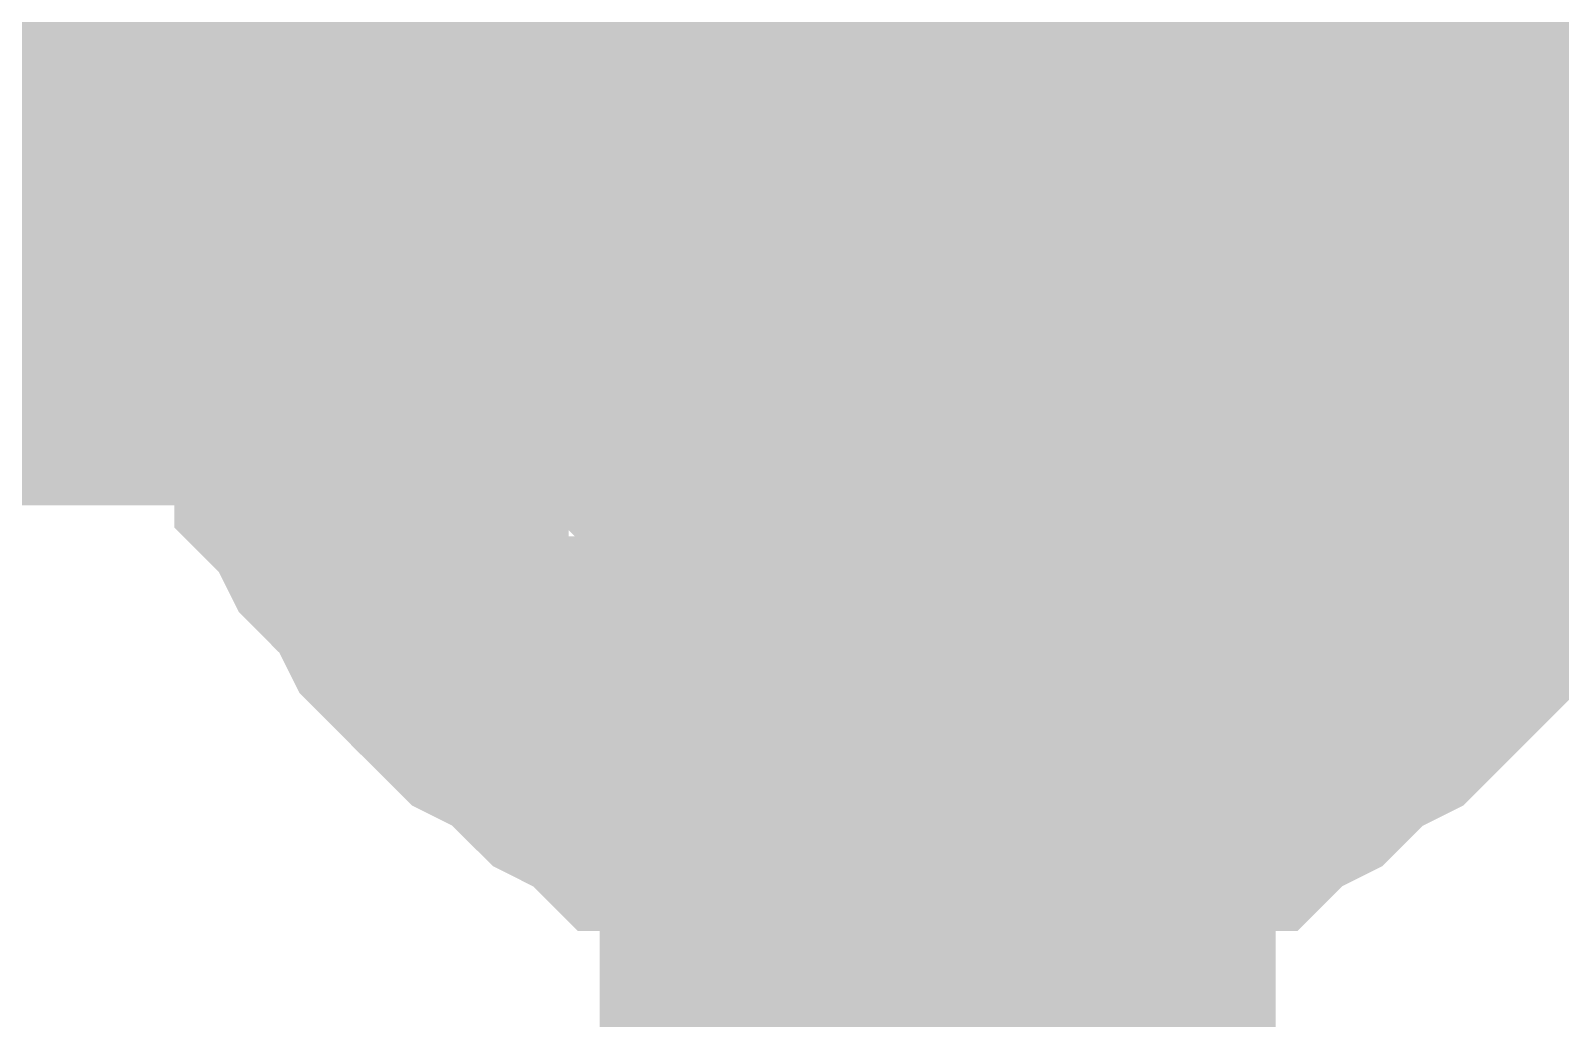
# Model space of a CAD drawing. Header units: inches. Extents: x 0 to 841, y 0 to 594.
# Drawn here: x 576.497 to 578.193, y 496.55 to 497.644 of the extents above; entities that cross this region are included whole.
import ezdxf

# ---------------------------------------------------------------- set-up
doc = ezdxf.new("R2010")
doc.units = ezdxf.units.IN
doc.layers.add('Sheet', color=255, linetype='Continuous')

msp = doc.modelspace()

# ---------------------------------------------------------------- linework, layer by layer
at = {"layer": 'Sheet'}
msp.add_lwpolyline([(577.2459, 497.4996, 0.508, 0.508, 1), (577.7539, 497.4996, 0.508, 0.508, 1)], format="xyseb", close=True, dxfattribs=at)
for points in [[(576.739, 497.493, 0.2997, 0.2997, 0), (576.739, 497.5379, 0.2997, 0.2997, 0), (576.739, 497.5828, 0.2997, 0.2997, 0), (576.739, 497.6053, 0.2997, 0.2997, 0), (576.7614, 497.6502, 0.2997, 0.2997, 0), (576.7614, 497.6951, 0.2997, 0.2997, 0), (576.7839, 497.7176, 0.2997, 0.2997, 0), (576.7839, 497.7625, 0.2997, 0.2997, 0), (576.8063, 497.7849, 0.2997, 0.2997, 0), (576.8063, 497.8299, 0.2997, 0.2997, 0)], [(576.739, 497.493, 0.2997, 0.2997, 0), (576.739, 497.5379, 0.2997, 0.2997, 0), (576.739, 497.5828, 0.2997, 0.2997, 0), (576.739, 497.6053, 0.2997, 0.2997, 0), (576.7614, 497.6502, 0.2997, 0.2997, 0), (576.7614, 497.6951, 0.2997, 0.2997, 0), (576.7839, 497.7176, 0.2997, 0.2997, 0), (576.7839, 497.7625, 0.2997, 0.2997, 0), (576.8063, 497.7849, 0.2997, 0.2997, 0), (576.8063, 497.8299, 0.2997, 0.2997, 0)], [(576.739, 497.493, 0.2997, 0.2997, 0), (576.739, 497.5379, 0.2997, 0.2997, 0), (576.739, 497.5828, 0.2997, 0.2997, 0), (576.739, 497.6053, 0.2997, 0.2997, 0), (576.7614, 497.6502, 0.2997, 0.2997, 0), (576.7614, 497.6951, 0.2997, 0.2997, 0), (576.7839, 497.7176, 0.2997, 0.2997, 0), (576.7839, 497.7625, 0.2997, 0.2997, 0), (576.8063, 497.7849, 0.2997, 0.2997, 0), (576.8063, 497.8299, 0.2997, 0.2997, 0)], [(578.1987, 497.8299, 0.2997, 0.2997, 0), (578.1987, 497.7849, 0.2997, 0.2997, 0), (578.2212, 497.7625, 0.2997, 0.2997, 0), (578.2212, 497.7176, 0.2997, 0.2997, 0), (578.2436, 497.6951, 0.2997, 0.2997, 0), (578.2436, 497.6502, 0.2997, 0.2997, 0), (578.2661, 497.6053, 0.2997, 0.2997, 0), (578.2661, 497.5828, 0.2997, 0.2997, 0), (578.2661, 497.5379, 0.2997, 0.2997, 0), (578.2661, 497.493, 0.2997, 0.2997, 0)], [(578.1987, 497.8299, 0.2997, 0.2997, 0), (578.1987, 497.7849, 0.2997, 0.2997, 0), (578.2212, 497.7625, 0.2997, 0.2997, 0), (578.2212, 497.7176, 0.2997, 0.2997, 0), (578.2436, 497.6951, 0.2997, 0.2997, 0), (578.2436, 497.6502, 0.2997, 0.2997, 0), (578.2661, 497.6053, 0.2997, 0.2997, 0), (578.2661, 497.5828, 0.2997, 0.2997, 0), (578.2661, 497.5379, 0.2997, 0.2997, 0), (578.2661, 497.493, 0.2997, 0.2997, 0)], [(578.1987, 497.8299, 0.2997, 0.2997, 0), (578.1987, 497.7849, 0.2997, 0.2997, 0), (578.2212, 497.7625, 0.2997, 0.2997, 0), (578.2212, 497.7176, 0.2997, 0.2997, 0), (578.2436, 497.6951, 0.2997, 0.2997, 0), (578.2436, 497.6502, 0.2997, 0.2997, 0), (578.2661, 497.6053, 0.2997, 0.2997, 0), (578.2661, 497.5828, 0.2997, 0.2997, 0), (578.2661, 497.5379, 0.2997, 0.2997, 0), (578.2661, 497.493, 0.2997, 0.2997, 0)], [(576.986, 497.493, 0.2997, 0.2997, 0), (576.986, 497.5154, 0.2997, 0.2997, 0), (576.986, 497.5379, 0.2997, 0.2997, 0), (576.986, 497.5603, 0.2997, 0.2997, 0), (576.986, 497.5828, 0.2997, 0.2997, 0), (577.0085, 497.6053, 0.2997, 0.2997, 0), (577.0085, 497.6277, 0.2997, 0.2997, 0), (577.0085, 497.6726, 0.2997, 0.2997, 0), (577.0309, 497.6951, 0.2997, 0.2997, 0), (577.0309, 497.6951, 0.2997, 0.2997, 0), (577.0534, 497.7176, 0.2997, 0.2997, 0), (577.0534, 497.74, 0.2997, 0.2997, 0), (577.0758, 497.7625, 0.2997, 0.2997, 0), (577.0758, 497.7849, 0.2997, 0.2997, 0), (577.0983, 497.8074, 0.2997, 0.2997, 0)], [(576.986, 497.493, 0.2997, 0.2997, 0), (576.986, 497.5154, 0.2997, 0.2997, 0), (576.986, 497.5379, 0.2997, 0.2997, 0), (576.986, 497.5603, 0.2997, 0.2997, 0), (576.986, 497.5828, 0.2997, 0.2997, 0), (577.0085, 497.6053, 0.2997, 0.2997, 0), (577.0085, 497.6277, 0.2997, 0.2997, 0), (577.0085, 497.6726, 0.2997, 0.2997, 0), (577.0309, 497.6951, 0.2997, 0.2997, 0), (577.0309, 497.6951, 0.2997, 0.2997, 0), (577.0534, 497.7176, 0.2997, 0.2997, 0), (577.0534, 497.74, 0.2997, 0.2997, 0), (577.0758, 497.7625, 0.2997, 0.2997, 0), (577.0758, 497.7849, 0.2997, 0.2997, 0), (577.0983, 497.8074, 0.2997, 0.2997, 0)], [(577.9068, 497.8074, 0.2997, 0.2997, 0), (577.9068, 497.7849, 0.2997, 0.2997, 0), (577.9292, 497.7625, 0.2997, 0.2997, 0), (577.9517, 497.74, 0.2997, 0.2997, 0), (577.9517, 497.7176, 0.2997, 0.2997, 0), (577.9742, 497.6951, 0.2997, 0.2997, 0), (577.9742, 497.6951, 0.2997, 0.2997, 0), (577.9966, 497.6726, 0.2997, 0.2997, 0), (577.9966, 497.6277, 0.2997, 0.2997, 0), (577.9966, 497.6053, 0.2997, 0.2997, 0), (578.0191, 497.5828, 0.2997, 0.2997, 0), (578.0191, 497.5603, 0.2997, 0.2997, 0), (578.0191, 497.5379, 0.2997, 0.2997, 0), (578.0191, 497.5154, 0.2997, 0.2997, 0), (578.0191, 497.493, 0.2997, 0.2997, 0)], [(577.9068, 497.8074, 0.2997, 0.2997, 0), (577.9068, 497.7849, 0.2997, 0.2997, 0), (577.9292, 497.7625, 0.2997, 0.2997, 0), (577.9517, 497.74, 0.2997, 0.2997, 0), (577.9517, 497.7176, 0.2997, 0.2997, 0), (577.9742, 497.6951, 0.2997, 0.2997, 0), (577.9742, 497.6951, 0.2997, 0.2997, 0), (577.9966, 497.6726, 0.2997, 0.2997, 0), (577.9966, 497.6277, 0.2997, 0.2997, 0), (577.9966, 497.6053, 0.2997, 0.2997, 0), (578.0191, 497.5828, 0.2997, 0.2997, 0), (578.0191, 497.5603, 0.2997, 0.2997, 0), (578.0191, 497.5379, 0.2997, 0.2997, 0), (578.0191, 497.5154, 0.2997, 0.2997, 0), (578.0191, 497.493, 0.2997, 0.2997, 0)], [(570.0016, 497.493, 0.7493, 0.7493, 0), (577.5025, 497.493, 0.7493, 0.7493, 0), (592.5044, 497.493, 0.7493, 0.7493, 0)], [(577.5025, 497.493, 0.7493, 0.7493, 0), (577.5025, 491.9905, 0.7493, 0.7493, 0)], [(576.739, 497.493, 0.0991, 0.0991, 0), (576.739, 497.5379, 0.0991, 0.0991, 0), (576.739, 497.5828, 0.0991, 0.0991, 0), (576.739, 497.6053, 0.0991, 0.0991, 0), (576.7614, 497.6502, 0.0991, 0.0991, 0), (576.7614, 497.6951, 0.0991, 0.0991, 0)], [(576.739, 497.493, 0.0991, 0.0991, 0), (576.739, 497.5379, 0.0991, 0.0991, 0), (576.739, 497.5828, 0.0991, 0.0991, 0), (576.739, 497.6053, 0.0991, 0.0991, 0), (576.7614, 497.6502, 0.0991, 0.0991, 0), (576.7614, 497.6951, 0.0991, 0.0991, 0)], [(576.739, 497.493, 0.0991, 0.0991, 0), (576.739, 497.5379, 0.0991, 0.0991, 0), (576.739, 497.5828, 0.0991, 0.0991, 0), (576.739, 497.6053, 0.0991, 0.0991, 0), (576.7614, 497.6502, 0.0991, 0.0991, 0), (576.7614, 497.6951, 0.0991, 0.0991, 0)], [(576.986, 497.493, 0.0991, 0.0991, 0), (576.986, 497.5154, 0.0991, 0.0991, 0), (576.986, 497.5379, 0.0991, 0.0991, 0), (576.986, 497.5603, 0.0991, 0.0991, 0), (576.986, 497.5828, 0.0991, 0.0991, 0), (577.0085, 497.6053, 0.0991, 0.0991, 0), (577.0085, 497.6277, 0.0991, 0.0991, 0), (577.0085, 497.6726, 0.0991, 0.0991, 0), (577.0309, 497.6951, 0.0991, 0.0991, 0)], [(576.986, 497.493, 0.0991, 0.0991, 0), (576.986, 497.5154, 0.0991, 0.0991, 0), (576.986, 497.5379, 0.0991, 0.0991, 0), (576.986, 497.5603, 0.0991, 0.0991, 0), (576.986, 497.5828, 0.0991, 0.0991, 0), (577.0085, 497.6053, 0.0991, 0.0991, 0), (577.0085, 497.6277, 0.0991, 0.0991, 0), (577.0085, 497.6726, 0.0991, 0.0991, 0), (577.0309, 497.6951, 0.0991, 0.0991, 0)], [(577.9742, 497.6951, 0.0991, 0.0991, 0), (577.9966, 497.6726, 0.0991, 0.0991, 0), (577.9966, 497.6277, 0.0991, 0.0991, 0), (577.9966, 497.6053, 0.0991, 0.0991, 0), (578.0191, 497.5828, 0.0991, 0.0991, 0), (578.0191, 497.5603, 0.0991, 0.0991, 0), (578.0191, 497.5379, 0.0991, 0.0991, 0), (578.0191, 497.5154, 0.0991, 0.0991, 0), (578.0191, 497.493, 0.0991, 0.0991, 0)], [(577.9742, 497.6951, 0.0991, 0.0991, 0), (577.9966, 497.6726, 0.0991, 0.0991, 0), (577.9966, 497.6277, 0.0991, 0.0991, 0), (577.9966, 497.6053, 0.0991, 0.0991, 0), (578.0191, 497.5828, 0.0991, 0.0991, 0), (578.0191, 497.5603, 0.0991, 0.0991, 0), (578.0191, 497.5379, 0.0991, 0.0991, 0), (578.0191, 497.5154, 0.0991, 0.0991, 0), (578.0191, 497.493, 0.0991, 0.0991, 0)], [(577.5025, 496.7294, 0.2997, 0.2997, 0), (577.4576, 496.7294, 0.2997, 0.2997, 0), (577.4127, 496.7294, 0.2997, 0.2997, 0), (577.3902, 496.7294, 0.2997, 0.2997, 0), (577.3453, 496.7518, 0.2997, 0.2997, 0), (577.3004, 496.7518, 0.2997, 0.2997, 0), (577.278, 496.7743, 0.2997, 0.2997, 0), (577.233, 496.7743, 0.2997, 0.2997, 0), (577.2106, 496.7967, 0.2997, 0.2997, 0), (577.1657, 496.7967, 0.2997, 0.2997, 0), (577.1432, 496.8192, 0.2997, 0.2997, 0), (577.0983, 496.8417, 0.2997, 0.2997, 0), (577.0758, 496.8641, 0.2997, 0.2997, 0), (577.0534, 496.8866, 0.2997, 0.2997, 0), (577.0085, 496.909, 0.2997, 0.2997, 0), (576.986, 496.9315, 0.2997, 0.2997, 0), (576.9635, 496.9539, 0.2997, 0.2997, 0), (576.9411, 496.9764, 0.2997, 0.2997, 0), (576.9186, 496.9989, 0.2997, 0.2997, 0), (576.8962, 497.0438, 0.2997, 0.2997, 0), (576.8737, 497.0662, 0.2997, 0.2997, 0), (576.8513, 497.0887, 0.2997, 0.2997, 0), (576.8288, 497.1336, 0.2997, 0.2997, 0), (576.8063, 497.1561, 0.2997, 0.2997, 0), (576.8063, 497.201, 0.2997, 0.2997, 0), (576.7839, 497.2235, 0.2997, 0.2997, 0), (576.7839, 497.2684, 0.2997, 0.2997, 0), (576.7614, 497.2908, 0.2997, 0.2997, 0), (576.7614, 497.3358, 0.2997, 0.2997, 0), (576.739, 497.3807, 0.2997, 0.2997, 0), (576.739, 497.4031, 0.2997, 0.2997, 0), (576.739, 497.448, 0.2997, 0.2997, 0), (576.739, 497.493, 0.2997, 0.2997, 0)], [(576.739, 497.493, 0.2997, 0.2997, 0), (576.739, 497.493, 0.2997, 0.2997, 0)], [(577.5025, 496.7294, 0.2997, 0.2997, 0), (577.4576, 496.7294, 0.2997, 0.2997, 0), (577.4127, 496.7294, 0.2997, 0.2997, 0), (577.3902, 496.7294, 0.2997, 0.2997, 0), (577.3453, 496.7518, 0.2997, 0.2997, 0), (577.3004, 496.7518, 0.2997, 0.2997, 0), (577.278, 496.7743, 0.2997, 0.2997, 0), (577.233, 496.7743, 0.2997, 0.2997, 0), (577.2106, 496.7967, 0.2997, 0.2997, 0), (577.1657, 496.7967, 0.2997, 0.2997, 0), (577.1432, 496.8192, 0.2997, 0.2997, 0), (577.0983, 496.8417, 0.2997, 0.2997, 0), (577.0758, 496.8641, 0.2997, 0.2997, 0), (577.0534, 496.8866, 0.2997, 0.2997, 0), (577.0085, 496.909, 0.2997, 0.2997, 0), (576.986, 496.9315, 0.2997, 0.2997, 0), (576.9635, 496.9539, 0.2997, 0.2997, 0), (576.9411, 496.9764, 0.2997, 0.2997, 0), (576.9186, 496.9989, 0.2997, 0.2997, 0), (576.8962, 497.0438, 0.2997, 0.2997, 0), (576.8737, 497.0662, 0.2997, 0.2997, 0), (576.8513, 497.0887, 0.2997, 0.2997, 0), (576.8288, 497.1336, 0.2997, 0.2997, 0), (576.8063, 497.1561, 0.2997, 0.2997, 0), (576.8063, 497.201, 0.2997, 0.2997, 0), (576.7839, 497.2235, 0.2997, 0.2997, 0), (576.7839, 497.2684, 0.2997, 0.2997, 0), (576.7614, 497.2908, 0.2997, 0.2997, 0), (576.7614, 497.3358, 0.2997, 0.2997, 0), (576.739, 497.3807, 0.2997, 0.2997, 0), (576.739, 497.4031, 0.2997, 0.2997, 0), (576.739, 497.448, 0.2997, 0.2997, 0), (576.739, 497.493, 0.2997, 0.2997, 0)], [(576.739, 497.493, 0.2997, 0.2997, 0), (576.739, 497.493, 0.2997, 0.2997, 0)], [(577.5025, 496.7294, 0.2997, 0.2997, 0), (577.4576, 496.7294, 0.2997, 0.2997, 0), (577.4127, 496.7294, 0.2997, 0.2997, 0), (577.3902, 496.7294, 0.2997, 0.2997, 0), (577.3453, 496.7518, 0.2997, 0.2997, 0), (577.3004, 496.7518, 0.2997, 0.2997, 0), (577.278, 496.7743, 0.2997, 0.2997, 0), (577.233, 496.7743, 0.2997, 0.2997, 0), (577.2106, 496.7967, 0.2997, 0.2997, 0), (577.1657, 496.7967, 0.2997, 0.2997, 0), (577.1432, 496.8192, 0.2997, 0.2997, 0), (577.0983, 496.8417, 0.2997, 0.2997, 0), (577.0758, 496.8641, 0.2997, 0.2997, 0), (577.0534, 496.8866, 0.2997, 0.2997, 0), (577.0085, 496.909, 0.2997, 0.2997, 0), (576.986, 496.9315, 0.2997, 0.2997, 0), (576.9635, 496.9539, 0.2997, 0.2997, 0), (576.9411, 496.9764, 0.2997, 0.2997, 0), (576.9186, 496.9989, 0.2997, 0.2997, 0), (576.8962, 497.0438, 0.2997, 0.2997, 0), (576.8737, 497.0662, 0.2997, 0.2997, 0), (576.8513, 497.0887, 0.2997, 0.2997, 0), (576.8288, 497.1336, 0.2997, 0.2997, 0), (576.8063, 497.1561, 0.2997, 0.2997, 0), (576.8063, 497.201, 0.2997, 0.2997, 0), (576.7839, 497.2235, 0.2997, 0.2997, 0), (576.7839, 497.2684, 0.2997, 0.2997, 0), (576.7614, 497.2908, 0.2997, 0.2997, 0), (576.7614, 497.3358, 0.2997, 0.2997, 0), (576.739, 497.3807, 0.2997, 0.2997, 0), (576.739, 497.4031, 0.2997, 0.2997, 0), (576.739, 497.448, 0.2997, 0.2997, 0), (576.739, 497.493, 0.2997, 0.2997, 0)], [(576.739, 497.493, 0.2997, 0.2997, 0), (576.739, 497.493, 0.2997, 0.2997, 0)], [(577.5025, 496.9764, 0.2997, 0.2997, 0), (577.4801, 496.9764, 0.2997, 0.2997, 0), (577.4576, 496.9764, 0.2997, 0.2997, 0), (577.4127, 496.9764, 0.2997, 0.2997, 0), (577.3902, 496.9764, 0.2997, 0.2997, 0), (577.3678, 496.9989, 0.2997, 0.2997, 0), (577.3453, 496.9989, 0.2997, 0.2997, 0), (577.3229, 496.9989, 0.2997, 0.2997, 0), (577.3004, 497.0213, 0.2997, 0.2997, 0), (577.278, 497.0213, 0.2997, 0.2997, 0), (577.2555, 497.0438, 0.2997, 0.2997, 0), (577.233, 497.0438, 0.2997, 0.2997, 0), (577.2106, 497.0662, 0.2997, 0.2997, 0), (577.1881, 497.0662, 0.2997, 0.2997, 0), (577.1657, 497.0887, 0.2997, 0.2997, 0), (577.1432, 497.1112, 0.2997, 0.2997, 0), (577.1432, 497.1336, 0.2997, 0.2997, 0), (577.1208, 497.1336, 0.2997, 0.2997, 0), (577.0983, 497.1561, 0.2997, 0.2997, 0), (577.0758, 497.1785, 0.2997, 0.2997, 0), (577.0758, 497.201, 0.2997, 0.2997, 0), (577.0534, 497.2235, 0.2997, 0.2997, 0), (577.0534, 497.2459, 0.2997, 0.2997, 0), (577.0309, 497.2684, 0.2997, 0.2997, 0), (577.0309, 497.2908, 0.2997, 0.2997, 0), (577.0085, 497.3133, 0.2997, 0.2997, 0), (577.0085, 497.3358, 0.2997, 0.2997, 0), (577.0085, 497.3582, 0.2997, 0.2997, 0), (576.986, 497.3807, 0.2997, 0.2997, 0), (576.986, 497.4031, 0.2997, 0.2997, 0), (576.986, 497.448, 0.2997, 0.2997, 0), (576.986, 497.4705, 0.2997, 0.2997, 0), (576.986, 497.493, 0.2997, 0.2997, 0)], [(576.986, 497.493, 0.2997, 0.2997, 0), (576.986, 497.493, 0.2997, 0.2997, 0)], [(577.5025, 496.9764, 0.2997, 0.2997, 0), (577.4801, 496.9764, 0.2997, 0.2997, 0), (577.4576, 496.9764, 0.2997, 0.2997, 0), (577.4127, 496.9764, 0.2997, 0.2997, 0), (577.3902, 496.9764, 0.2997, 0.2997, 0), (577.3678, 496.9989, 0.2997, 0.2997, 0), (577.3453, 496.9989, 0.2997, 0.2997, 0), (577.3229, 496.9989, 0.2997, 0.2997, 0), (577.3004, 497.0213, 0.2997, 0.2997, 0), (577.278, 497.0213, 0.2997, 0.2997, 0), (577.2555, 497.0438, 0.2997, 0.2997, 0), (577.233, 497.0438, 0.2997, 0.2997, 0), (577.2106, 497.0662, 0.2997, 0.2997, 0), (577.1881, 497.0662, 0.2997, 0.2997, 0), (577.1657, 497.0887, 0.2997, 0.2997, 0), (577.1432, 497.1112, 0.2997, 0.2997, 0), (577.1432, 497.1336, 0.2997, 0.2997, 0), (577.1208, 497.1336, 0.2997, 0.2997, 0), (577.0983, 497.1561, 0.2997, 0.2997, 0), (577.0758, 497.1785, 0.2997, 0.2997, 0), (577.0758, 497.201, 0.2997, 0.2997, 0), (577.0534, 497.2235, 0.2997, 0.2997, 0), (577.0534, 497.2459, 0.2997, 0.2997, 0), (577.0309, 497.2684, 0.2997, 0.2997, 0), (577.0309, 497.2908, 0.2997, 0.2997, 0), (577.0085, 497.3133, 0.2997, 0.2997, 0), (577.0085, 497.3358, 0.2997, 0.2997, 0), (577.0085, 497.3582, 0.2997, 0.2997, 0), (576.986, 497.3807, 0.2997, 0.2997, 0), (576.986, 497.4031, 0.2997, 0.2997, 0), (576.986, 497.448, 0.2997, 0.2997, 0), (576.986, 497.4705, 0.2997, 0.2997, 0), (576.986, 497.493, 0.2997, 0.2997, 0)], [(576.986, 497.493, 0.2997, 0.2997, 0), (576.986, 497.493, 0.2997, 0.2997, 0)], [(578.2661, 497.493, 0.2997, 0.2997, 0), (578.2661, 497.448, 0.2997, 0.2997, 0), (578.2661, 497.4031, 0.2997, 0.2997, 0), (578.2661, 497.3807, 0.2997, 0.2997, 0), (578.2436, 497.3358, 0.2997, 0.2997, 0), (578.2436, 497.2908, 0.2997, 0.2997, 0), (578.2212, 497.2684, 0.2997, 0.2997, 0), (578.2212, 497.2235, 0.2997, 0.2997, 0), (578.1987, 497.201, 0.2997, 0.2997, 0), (578.1987, 497.1561, 0.2997, 0.2997, 0), (578.1763, 497.1336, 0.2997, 0.2997, 0), (578.1538, 497.0887, 0.2997, 0.2997, 0), (578.1314, 497.0662, 0.2997, 0.2997, 0), (578.1089, 497.0438, 0.2997, 0.2997, 0), (578.0864, 496.9989, 0.2997, 0.2997, 0), (578.064, 496.9764, 0.2997, 0.2997, 0), (578.0415, 496.9539, 0.2997, 0.2997, 0), (578.0191, 496.9315, 0.2997, 0.2997, 0), (577.9966, 496.909, 0.2997, 0.2997, 0), (577.9517, 496.8866, 0.2997, 0.2997, 0), (577.9292, 496.8641, 0.2997, 0.2997, 0), (577.9068, 496.8417, 0.2997, 0.2997, 0), (577.8619, 496.8192, 0.2997, 0.2997, 0), (577.8394, 496.7967, 0.2997, 0.2997, 0), (577.7945, 496.7967, 0.2997, 0.2997, 0), (577.772, 496.7743, 0.2997, 0.2997, 0), (577.7271, 496.7743, 0.2997, 0.2997, 0), (577.7047, 496.7518, 0.2997, 0.2997, 0), (577.6597, 496.7518, 0.2997, 0.2997, 0), (577.6148, 496.7294, 0.2997, 0.2997, 0), (577.5924, 496.7294, 0.2997, 0.2997, 0), (577.5475, 496.7294, 0.2997, 0.2997, 0), (577.5025, 496.7294, 0.2997, 0.2997, 0)], [(577.5025, 492.4846, 0.2997, 0.2997, 0), (577.5025, 497.493, 0.2997, 0.2997, 0)], [(578.2661, 497.493, 0.2997, 0.2997, 0), (578.2661, 497.448, 0.2997, 0.2997, 0), (578.2661, 497.4031, 0.2997, 0.2997, 0), (578.2661, 497.3807, 0.2997, 0.2997, 0), (578.2436, 497.3358, 0.2997, 0.2997, 0), (578.2436, 497.2908, 0.2997, 0.2997, 0), (578.2212, 497.2684, 0.2997, 0.2997, 0), (578.2212, 497.2235, 0.2997, 0.2997, 0), (578.1987, 497.201, 0.2997, 0.2997, 0), (578.1987, 497.1561, 0.2997, 0.2997, 0), (578.1763, 497.1336, 0.2997, 0.2997, 0), (578.1538, 497.0887, 0.2997, 0.2997, 0), (578.1314, 497.0662, 0.2997, 0.2997, 0), (578.1089, 497.0438, 0.2997, 0.2997, 0), (578.0864, 496.9989, 0.2997, 0.2997, 0), (578.064, 496.9764, 0.2997, 0.2997, 0), (578.0415, 496.9539, 0.2997, 0.2997, 0), (578.0191, 496.9315, 0.2997, 0.2997, 0), (577.9966, 496.909, 0.2997, 0.2997, 0), (577.9517, 496.8866, 0.2997, 0.2997, 0), (577.9292, 496.8641, 0.2997, 0.2997, 0), (577.9068, 496.8417, 0.2997, 0.2997, 0), (577.8619, 496.8192, 0.2997, 0.2997, 0), (577.8394, 496.7967, 0.2997, 0.2997, 0), (577.7945, 496.7967, 0.2997, 0.2997, 0), (577.772, 496.7743, 0.2997, 0.2997, 0), (577.7271, 496.7743, 0.2997, 0.2997, 0), (577.7047, 496.7518, 0.2997, 0.2997, 0), (577.6597, 496.7518, 0.2997, 0.2997, 0), (577.6148, 496.7294, 0.2997, 0.2997, 0), (577.5924, 496.7294, 0.2997, 0.2997, 0), (577.5475, 496.7294, 0.2997, 0.2997, 0), (577.5025, 496.7294, 0.2997, 0.2997, 0)], [(578.2661, 497.493, 0.2997, 0.2997, 0), (578.2661, 497.448, 0.2997, 0.2997, 0), (578.2661, 497.4031, 0.2997, 0.2997, 0), (578.2661, 497.3807, 0.2997, 0.2997, 0), (578.2436, 497.3358, 0.2997, 0.2997, 0), (578.2436, 497.2908, 0.2997, 0.2997, 0), (578.2212, 497.2684, 0.2997, 0.2997, 0), (578.2212, 497.2235, 0.2997, 0.2997, 0), (578.1987, 497.201, 0.2997, 0.2997, 0), (578.1987, 497.1561, 0.2997, 0.2997, 0), (578.1763, 497.1336, 0.2997, 0.2997, 0), (578.1538, 497.0887, 0.2997, 0.2997, 0), (578.1314, 497.0662, 0.2997, 0.2997, 0), (578.1089, 497.0438, 0.2997, 0.2997, 0), (578.0864, 496.9989, 0.2997, 0.2997, 0), (578.064, 496.9764, 0.2997, 0.2997, 0), (578.0415, 496.9539, 0.2997, 0.2997, 0), (578.0191, 496.9315, 0.2997, 0.2997, 0), (577.9966, 496.909, 0.2997, 0.2997, 0), (577.9517, 496.8866, 0.2997, 0.2997, 0), (577.9292, 496.8641, 0.2997, 0.2997, 0), (577.9068, 496.8417, 0.2997, 0.2997, 0), (577.8619, 496.8192, 0.2997, 0.2997, 0), (577.8394, 496.7967, 0.2997, 0.2997, 0), (577.7945, 496.7967, 0.2997, 0.2997, 0), (577.772, 496.7743, 0.2997, 0.2997, 0), (577.7271, 496.7743, 0.2997, 0.2997, 0), (577.7047, 496.7518, 0.2997, 0.2997, 0), (577.6597, 496.7518, 0.2997, 0.2997, 0), (577.6148, 496.7294, 0.2997, 0.2997, 0), (577.5924, 496.7294, 0.2997, 0.2997, 0), (577.5475, 496.7294, 0.2997, 0.2997, 0), (577.5025, 496.7294, 0.2997, 0.2997, 0)], [(578.0191, 497.493, 0.2997, 0.2997, 0), (578.0191, 497.4705, 0.2997, 0.2997, 0), (578.0191, 497.448, 0.2997, 0.2997, 0), (578.0191, 497.4031, 0.2997, 0.2997, 0), (578.0191, 497.3807, 0.2997, 0.2997, 0), (577.9966, 497.3582, 0.2997, 0.2997, 0), (577.9966, 497.3358, 0.2997, 0.2997, 0), (577.9966, 497.3133, 0.2997, 0.2997, 0), (577.9742, 497.2908, 0.2997, 0.2997, 0), (577.9742, 497.2684, 0.2997, 0.2997, 0), (577.9517, 497.2459, 0.2997, 0.2997, 0), (577.9517, 497.2235, 0.2997, 0.2997, 0), (577.9292, 497.201, 0.2997, 0.2997, 0), (577.9068, 497.1785, 0.2997, 0.2997, 0), (577.9068, 497.1561, 0.2997, 0.2997, 0), (577.8843, 497.1336, 0.2997, 0.2997, 0), (577.8619, 497.1336, 0.2997, 0.2997, 0), (577.8394, 497.1112, 0.2997, 0.2997, 0), (577.8169, 497.0887, 0.2997, 0.2997, 0), (577.7945, 497.0662, 0.2997, 0.2997, 0), (577.7945, 497.0662, 0.2997, 0.2997, 0), (577.772, 497.0438, 0.2997, 0.2997, 0), (577.7496, 497.0438, 0.2997, 0.2997, 0), (577.7271, 497.0213, 0.2997, 0.2997, 0), (577.7047, 497.0213, 0.2997, 0.2997, 0), (577.6822, 496.9989, 0.2997, 0.2997, 0), (577.6597, 496.9989, 0.2997, 0.2997, 0), (577.6373, 496.9989, 0.2997, 0.2997, 0), (577.5924, 496.9764, 0.2997, 0.2997, 0), (577.5699, 496.9764, 0.2997, 0.2997, 0), (577.5475, 496.9764, 0.2997, 0.2997, 0), (577.525, 496.9764, 0.2997, 0.2997, 0), (577.5025, 496.9764, 0.2997, 0.2997, 0)], [(578.0191, 497.493, 0.2997, 0.2997, 0), (578.0191, 497.4705, 0.2997, 0.2997, 0), (578.0191, 497.448, 0.2997, 0.2997, 0), (578.0191, 497.4031, 0.2997, 0.2997, 0), (578.0191, 497.3807, 0.2997, 0.2997, 0), (577.9966, 497.3582, 0.2997, 0.2997, 0), (577.9966, 497.3358, 0.2997, 0.2997, 0), (577.9966, 497.3133, 0.2997, 0.2997, 0), (577.9742, 497.2908, 0.2997, 0.2997, 0), (577.9742, 497.2684, 0.2997, 0.2997, 0), (577.9517, 497.2459, 0.2997, 0.2997, 0), (577.9517, 497.2235, 0.2997, 0.2997, 0), (577.9292, 497.201, 0.2997, 0.2997, 0), (577.9068, 497.1785, 0.2997, 0.2997, 0), (577.9068, 497.1561, 0.2997, 0.2997, 0), (577.8843, 497.1336, 0.2997, 0.2997, 0), (577.8619, 497.1336, 0.2997, 0.2997, 0), (577.8394, 497.1112, 0.2997, 0.2997, 0), (577.8169, 497.0887, 0.2997, 0.2997, 0), (577.7945, 497.0662, 0.2997, 0.2997, 0), (577.7945, 497.0662, 0.2997, 0.2997, 0), (577.772, 497.0438, 0.2997, 0.2997, 0), (577.7496, 497.0438, 0.2997, 0.2997, 0), (577.7271, 497.0213, 0.2997, 0.2997, 0), (577.7047, 497.0213, 0.2997, 0.2997, 0), (577.6822, 496.9989, 0.2997, 0.2997, 0), (577.6597, 496.9989, 0.2997, 0.2997, 0), (577.6373, 496.9989, 0.2997, 0.2997, 0), (577.5924, 496.9764, 0.2997, 0.2997, 0), (577.5699, 496.9764, 0.2997, 0.2997, 0), (577.5475, 496.9764, 0.2997, 0.2997, 0), (577.525, 496.9764, 0.2997, 0.2997, 0), (577.5025, 496.9764, 0.2997, 0.2997, 0)], [(578.0191, 497.493, 0.2997, 0.2997, 0), (578.0191, 497.493, 0.2997, 0.2997, 0), (578.0191, 497.493, 0.2997, 0.2997, 0), (578.0191, 497.493, 0.2997, 0.2997, 0), (578.0191, 497.493, 0.2997, 0.2997, 0), (578.0191, 497.493, 0.2997, 0.2997, 0), (578.0191, 497.493, 0.2997, 0.2997, 0), (578.0191, 497.493, 0.2997, 0.2997, 0), (578.0191, 497.493, 0.2997, 0.2997, 0), (578.0191, 497.493, 0.2997, 0.2997, 0), (578.0191, 497.493, 0.2997, 0.2997, 0), (578.0191, 497.493, 0.2997, 0.2997, 0), (578.0191, 497.493, 0.2997, 0.2997, 0), (578.0191, 497.493, 0.2997, 0.2997, 0), (578.0191, 497.493, 0.2997, 0.2997, 0), (578.0191, 497.493, 0.2997, 0.2997, 0), (578.0191, 497.493, 0.2997, 0.2997, 0), (578.0191, 497.493, 0.2997, 0.2997, 0), (578.0191, 497.493, 0.2997, 0.2997, 0), (578.0191, 497.493, 0.2997, 0.2997, 0), (578.0191, 497.493, 0.2997, 0.2997, 0), (578.0191, 497.493, 0.2997, 0.2997, 0), (578.0191, 497.493, 0.2997, 0.2997, 0), (578.0191, 497.493, 0.2997, 0.2997, 0), (578.0191, 497.493, 0.2997, 0.2997, 0), (578.0191, 497.493, 0.2997, 0.2997, 0), (578.0191, 497.493, 0.2997, 0.2997, 0), (578.0191, 497.493, 0.2997, 0.2997, 0), (578.0191, 497.493, 0.2997, 0.2997, 0), (578.0191, 497.493, 0.2997, 0.2997, 0), (578.0191, 497.493, 0.2997, 0.2997, 0), (578.0191, 497.493, 0.2997, 0.2997, 0), (578.0191, 497.493, 0.2997, 0.2997, 0)], [(578.0191, 497.493, 0.2997, 0.2997, 0), (578.0191, 497.493, 0.2997, 0.2997, 0)], [(578.0191, 497.493, 0.2997, 0.2997, 0), (578.0191, 497.493, 0.2997, 0.2997, 0), (578.0191, 497.493, 0.2997, 0.2997, 0), (578.0191, 497.493, 0.2997, 0.2997, 0), (578.0191, 497.493, 0.2997, 0.2997, 0), (578.0191, 497.493, 0.2997, 0.2997, 0), (578.0191, 497.493, 0.2997, 0.2997, 0), (578.0191, 497.493, 0.2997, 0.2997, 0), (578.0191, 497.493, 0.2997, 0.2997, 0), (578.0191, 497.493, 0.2997, 0.2997, 0), (578.0191, 497.493, 0.2997, 0.2997, 0), (578.0191, 497.493, 0.2997, 0.2997, 0), (578.0191, 497.493, 0.2997, 0.2997, 0), (578.0191, 497.493, 0.2997, 0.2997, 0), (578.0191, 497.493, 0.2997, 0.2997, 0), (578.0191, 497.493, 0.2997, 0.2997, 0), (578.0191, 497.493, 0.2997, 0.2997, 0), (578.0191, 497.493, 0.2997, 0.2997, 0), (578.0191, 497.493, 0.2997, 0.2997, 0), (578.0191, 497.493, 0.2997, 0.2997, 0), (578.0191, 497.493, 0.2997, 0.2997, 0), (578.0191, 497.493, 0.2997, 0.2997, 0), (578.0191, 497.493, 0.2997, 0.2997, 0), (578.0191, 497.493, 0.2997, 0.2997, 0), (578.0191, 497.493, 0.2997, 0.2997, 0), (578.0191, 497.493, 0.2997, 0.2997, 0), (578.0191, 497.493, 0.2997, 0.2997, 0), (578.0191, 497.493, 0.2997, 0.2997, 0), (578.0191, 497.493, 0.2997, 0.2997, 0), (578.0191, 497.493, 0.2997, 0.2997, 0), (578.0191, 497.493, 0.2997, 0.2997, 0), (578.0191, 497.493, 0.2997, 0.2997, 0), (578.0191, 497.493, 0.2997, 0.2997, 0)], [(578.0191, 497.493, 0.2997, 0.2997, 0), (578.0191, 497.493, 0.2997, 0.2997, 0)], [(578.2661, 497.493, 0.2997, 0.2997, 0), (578.2661, 497.493, 0.2997, 0.2997, 0), (578.2661, 497.493, 0.2997, 0.2997, 0), (578.2661, 497.493, 0.2997, 0.2997, 0), (578.2661, 497.493, 0.2997, 0.2997, 0), (578.2661, 497.493, 0.2997, 0.2997, 0), (578.2661, 497.493, 0.2997, 0.2997, 0), (578.2661, 497.493, 0.2997, 0.2997, 0), (578.2661, 497.493, 0.2997, 0.2997, 0), (578.2661, 497.493, 0.2997, 0.2997, 0), (578.2661, 497.493, 0.2997, 0.2997, 0), (578.2661, 497.493, 0.2997, 0.2997, 0), (578.2661, 497.493, 0.2997, 0.2997, 0), (578.2661, 497.493, 0.2997, 0.2997, 0), (578.2661, 497.493, 0.2997, 0.2997, 0), (578.2661, 497.493, 0.2997, 0.2997, 0), (578.2661, 497.493, 0.2997, 0.2997, 0), (578.2661, 497.493, 0.2997, 0.2997, 0), (578.2661, 497.493, 0.2997, 0.2997, 0), (578.2661, 497.493, 0.2997, 0.2997, 0), (578.2661, 497.493, 0.2997, 0.2997, 0), (578.2661, 497.493, 0.2997, 0.2997, 0), (578.2661, 497.493, 0.2997, 0.2997, 0), (578.2661, 497.493, 0.2997, 0.2997, 0), (578.2661, 497.493, 0.2997, 0.2997, 0), (578.2661, 497.493, 0.2997, 0.2997, 0), (578.2661, 497.493, 0.2997, 0.2997, 0), (578.2661, 497.493, 0.2997, 0.2997, 0), (578.2661, 497.493, 0.2997, 0.2997, 0), (578.2661, 497.493, 0.2997, 0.2997, 0), (578.2661, 497.493, 0.2997, 0.2997, 0), (578.2661, 497.493, 0.2997, 0.2997, 0), (578.2661, 497.493, 0.2997, 0.2997, 0)], [(578.2661, 497.493, 0.2997, 0.2997, 0), (578.2661, 497.493, 0.2997, 0.2997, 0)], [(578.2661, 497.493, 0.2997, 0.2997, 0), (578.2661, 497.493, 0.2997, 0.2997, 0), (578.2661, 497.493, 0.2997, 0.2997, 0), (578.2661, 497.493, 0.2997, 0.2997, 0), (578.2661, 497.493, 0.2997, 0.2997, 0), (578.2661, 497.493, 0.2997, 0.2997, 0), (578.2661, 497.493, 0.2997, 0.2997, 0), (578.2661, 497.493, 0.2997, 0.2997, 0), (578.2661, 497.493, 0.2997, 0.2997, 0), (578.2661, 497.493, 0.2997, 0.2997, 0), (578.2661, 497.493, 0.2997, 0.2997, 0), (578.2661, 497.493, 0.2997, 0.2997, 0), (578.2661, 497.493, 0.2997, 0.2997, 0), (578.2661, 497.493, 0.2997, 0.2997, 0), (578.2661, 497.493, 0.2997, 0.2997, 0), (578.2661, 497.493, 0.2997, 0.2997, 0), (578.2661, 497.493, 0.2997, 0.2997, 0), (578.2661, 497.493, 0.2997, 0.2997, 0), (578.2661, 497.493, 0.2997, 0.2997, 0), (578.2661, 497.493, 0.2997, 0.2997, 0), (578.2661, 497.493, 0.2997, 0.2997, 0), (578.2661, 497.493, 0.2997, 0.2997, 0), (578.2661, 497.493, 0.2997, 0.2997, 0), (578.2661, 497.493, 0.2997, 0.2997, 0), (578.2661, 497.493, 0.2997, 0.2997, 0), (578.2661, 497.493, 0.2997, 0.2997, 0), (578.2661, 497.493, 0.2997, 0.2997, 0), (578.2661, 497.493, 0.2997, 0.2997, 0), (578.2661, 497.493, 0.2997, 0.2997, 0), (578.2661, 497.493, 0.2997, 0.2997, 0), (578.2661, 497.493, 0.2997, 0.2997, 0), (578.2661, 497.493, 0.2997, 0.2997, 0), (578.2661, 497.493, 0.2997, 0.2997, 0)], [(578.2661, 497.493, 0.2997, 0.2997, 0), (578.2661, 497.493, 0.2997, 0.2997, 0)], [(578.2661, 497.493, 0.2997, 0.2997, 0), (578.2661, 497.493, 0.2997, 0.2997, 0), (578.2661, 497.493, 0.2997, 0.2997, 0), (578.2661, 497.493, 0.2997, 0.2997, 0), (578.2661, 497.493, 0.2997, 0.2997, 0), (578.2661, 497.493, 0.2997, 0.2997, 0), (578.2661, 497.493, 0.2997, 0.2997, 0), (578.2661, 497.493, 0.2997, 0.2997, 0), (578.2661, 497.493, 0.2997, 0.2997, 0), (578.2661, 497.493, 0.2997, 0.2997, 0), (578.2661, 497.493, 0.2997, 0.2997, 0), (578.2661, 497.493, 0.2997, 0.2997, 0), (578.2661, 497.493, 0.2997, 0.2997, 0), (578.2661, 497.493, 0.2997, 0.2997, 0), (578.2661, 497.493, 0.2997, 0.2997, 0), (578.2661, 497.493, 0.2997, 0.2997, 0), (578.2661, 497.493, 0.2997, 0.2997, 0), (578.2661, 497.493, 0.2997, 0.2997, 0), (578.2661, 497.493, 0.2997, 0.2997, 0), (578.2661, 497.493, 0.2997, 0.2997, 0), (578.2661, 497.493, 0.2997, 0.2997, 0), (578.2661, 497.493, 0.2997, 0.2997, 0), (578.2661, 497.493, 0.2997, 0.2997, 0), (578.2661, 497.493, 0.2997, 0.2997, 0), (578.2661, 497.493, 0.2997, 0.2997, 0), (578.2661, 497.493, 0.2997, 0.2997, 0), (578.2661, 497.493, 0.2997, 0.2997, 0), (578.2661, 497.493, 0.2997, 0.2997, 0), (578.2661, 497.493, 0.2997, 0.2997, 0), (578.2661, 497.493, 0.2997, 0.2997, 0), (578.2661, 497.493, 0.2997, 0.2997, 0), (578.2661, 497.493, 0.2997, 0.2997, 0), (578.2661, 497.493, 0.2997, 0.2997, 0)], [(578.2661, 497.493, 0.2997, 0.2997, 0), (578.2661, 497.493, 0.2997, 0.2997, 0)], [(577.5025, 496.7294, 0.0991, 0.0991, 0), (577.4576, 496.7294, 0.0991, 0.0991, 0), (577.4127, 496.7294, 0.0991, 0.0991, 0), (577.3902, 496.7294, 0.0991, 0.0991, 0), (577.3453, 496.7518, 0.0991, 0.0991, 0), (577.3004, 496.7518, 0.0991, 0.0991, 0), (577.278, 496.7743, 0.0991, 0.0991, 0), (577.233, 496.7743, 0.0991, 0.0991, 0), (577.2106, 496.7967, 0.0991, 0.0991, 0), (577.1657, 496.7967, 0.0991, 0.0991, 0), (577.1432, 496.8192, 0.0991, 0.0991, 0), (577.0983, 496.8417, 0.0991, 0.0991, 0), (577.0758, 496.8641, 0.0991, 0.0991, 0), (577.0534, 496.8866, 0.0991, 0.0991, 0), (577.0085, 496.909, 0.0991, 0.0991, 0), (576.986, 496.9315, 0.0991, 0.0991, 0), (576.9635, 496.9539, 0.0991, 0.0991, 0), (576.9411, 496.9764, 0.0991, 0.0991, 0), (576.9186, 496.9989, 0.0991, 0.0991, 0), (576.8962, 497.0438, 0.0991, 0.0991, 0), (576.8737, 497.0662, 0.0991, 0.0991, 0), (576.8513, 497.0887, 0.0991, 0.0991, 0), (576.8288, 497.1336, 0.0991, 0.0991, 0), (576.8063, 497.1561, 0.0991, 0.0991, 0), (576.8063, 497.201, 0.0991, 0.0991, 0), (576.7839, 497.2235, 0.0991, 0.0991, 0), (576.7839, 497.2684, 0.0991, 0.0991, 0), (576.7614, 497.2908, 0.0991, 0.0991, 0), (576.7614, 497.3358, 0.0991, 0.0991, 0), (576.739, 497.3807, 0.0991, 0.0991, 0), (576.739, 497.4031, 0.0991, 0.0991, 0), (576.739, 497.448, 0.0991, 0.0991, 0), (576.739, 497.493, 0.0991, 0.0991, 0)], [(576.739, 497.493, 0.0991, 0.0991, 0), (576.739, 497.493, 0.0991, 0.0991, 0)], [(577.5025, 496.7294, 0.0991, 0.0991, 0), (577.4576, 496.7294, 0.0991, 0.0991, 0), (577.4127, 496.7294, 0.0991, 0.0991, 0), (577.3902, 496.7294, 0.0991, 0.0991, 0), (577.3453, 496.7518, 0.0991, 0.0991, 0), (577.3004, 496.7518, 0.0991, 0.0991, 0), (577.278, 496.7743, 0.0991, 0.0991, 0), (577.233, 496.7743, 0.0991, 0.0991, 0), (577.2106, 496.7967, 0.0991, 0.0991, 0), (577.1657, 496.7967, 0.0991, 0.0991, 0), (577.1432, 496.8192, 0.0991, 0.0991, 0), (577.0983, 496.8417, 0.0991, 0.0991, 0), (577.0758, 496.8641, 0.0991, 0.0991, 0), (577.0534, 496.8866, 0.0991, 0.0991, 0), (577.0085, 496.909, 0.0991, 0.0991, 0), (576.986, 496.9315, 0.0991, 0.0991, 0), (576.9635, 496.9539, 0.0991, 0.0991, 0), (576.9411, 496.9764, 0.0991, 0.0991, 0), (576.9186, 496.9989, 0.0991, 0.0991, 0), (576.8962, 497.0438, 0.0991, 0.0991, 0), (576.8737, 497.0662, 0.0991, 0.0991, 0), (576.8513, 497.0887, 0.0991, 0.0991, 0), (576.8288, 497.1336, 0.0991, 0.0991, 0), (576.8063, 497.1561, 0.0991, 0.0991, 0), (576.8063, 497.201, 0.0991, 0.0991, 0), (576.7839, 497.2235, 0.0991, 0.0991, 0), (576.7839, 497.2684, 0.0991, 0.0991, 0), (576.7614, 497.2908, 0.0991, 0.0991, 0), (576.7614, 497.3358, 0.0991, 0.0991, 0), (576.739, 497.3807, 0.0991, 0.0991, 0), (576.739, 497.4031, 0.0991, 0.0991, 0), (576.739, 497.448, 0.0991, 0.0991, 0), (576.739, 497.493, 0.0991, 0.0991, 0)], [(576.739, 497.493, 0.0991, 0.0991, 0), (576.739, 497.493, 0.0991, 0.0991, 0)], [(577.5025, 496.7294, 0.0991, 0.0991, 0), (577.4576, 496.7294, 0.0991, 0.0991, 0), (577.4127, 496.7294, 0.0991, 0.0991, 0), (577.3902, 496.7294, 0.0991, 0.0991, 0), (577.3453, 496.7518, 0.0991, 0.0991, 0), (577.3004, 496.7518, 0.0991, 0.0991, 0), (577.278, 496.7743, 0.0991, 0.0991, 0), (577.233, 496.7743, 0.0991, 0.0991, 0), (577.2106, 496.7967, 0.0991, 0.0991, 0), (577.1657, 496.7967, 0.0991, 0.0991, 0), (577.1432, 496.8192, 0.0991, 0.0991, 0), (577.0983, 496.8417, 0.0991, 0.0991, 0), (577.0758, 496.8641, 0.0991, 0.0991, 0), (577.0534, 496.8866, 0.0991, 0.0991, 0), (577.0085, 496.909, 0.0991, 0.0991, 0), (576.986, 496.9315, 0.0991, 0.0991, 0), (576.9635, 496.9539, 0.0991, 0.0991, 0), (576.9411, 496.9764, 0.0991, 0.0991, 0), (576.9186, 496.9989, 0.0991, 0.0991, 0), (576.8962, 497.0438, 0.0991, 0.0991, 0), (576.8737, 497.0662, 0.0991, 0.0991, 0), (576.8513, 497.0887, 0.0991, 0.0991, 0), (576.8288, 497.1336, 0.0991, 0.0991, 0), (576.8063, 497.1561, 0.0991, 0.0991, 0), (576.8063, 497.201, 0.0991, 0.0991, 0), (576.7839, 497.2235, 0.0991, 0.0991, 0), (576.7839, 497.2684, 0.0991, 0.0991, 0), (576.7614, 497.2908, 0.0991, 0.0991, 0), (576.7614, 497.3358, 0.0991, 0.0991, 0), (576.739, 497.3807, 0.0991, 0.0991, 0), (576.739, 497.4031, 0.0991, 0.0991, 0), (576.739, 497.448, 0.0991, 0.0991, 0), (576.739, 497.493, 0.0991, 0.0991, 0)], [(576.739, 497.493, 0.0991, 0.0991, 0), (576.739, 497.493, 0.0991, 0.0991, 0)], [(577.5025, 496.9764, 0.0991, 0.0991, 0), (577.4801, 496.9764, 0.0991, 0.0991, 0), (577.4576, 496.9764, 0.0991, 0.0991, 0), (577.4127, 496.9764, 0.0991, 0.0991, 0), (577.3902, 496.9764, 0.0991, 0.0991, 0), (577.3678, 496.9989, 0.0991, 0.0991, 0), (577.3453, 496.9989, 0.0991, 0.0991, 0), (577.3229, 496.9989, 0.0991, 0.0991, 0), (577.3004, 497.0213, 0.0991, 0.0991, 0), (577.278, 497.0213, 0.0991, 0.0991, 0), (577.2555, 497.0438, 0.0991, 0.0991, 0), (577.233, 497.0438, 0.0991, 0.0991, 0), (577.2106, 497.0662, 0.0991, 0.0991, 0), (577.1881, 497.0662, 0.0991, 0.0991, 0), (577.1657, 497.0887, 0.0991, 0.0991, 0), (577.1432, 497.1112, 0.0991, 0.0991, 0), (577.1432, 497.1336, 0.0991, 0.0991, 0), (577.1208, 497.1336, 0.0991, 0.0991, 0), (577.0983, 497.1561, 0.0991, 0.0991, 0), (577.0758, 497.1785, 0.0991, 0.0991, 0), (577.0758, 497.201, 0.0991, 0.0991, 0), (577.0534, 497.2235, 0.0991, 0.0991, 0), (577.0534, 497.2459, 0.0991, 0.0991, 0), (577.0309, 497.2684, 0.0991, 0.0991, 0), (577.0309, 497.2908, 0.0991, 0.0991, 0), (577.0085, 497.3133, 0.0991, 0.0991, 0), (577.0085, 497.3358, 0.0991, 0.0991, 0), (577.0085, 497.3582, 0.0991, 0.0991, 0), (576.986, 497.3807, 0.0991, 0.0991, 0), (576.986, 497.4031, 0.0991, 0.0991, 0), (576.986, 497.448, 0.0991, 0.0991, 0), (576.986, 497.4705, 0.0991, 0.0991, 0), (576.986, 497.493, 0.0991, 0.0991, 0)], [(576.986, 497.493, 0.0991, 0.0991, 0), (576.986, 497.493, 0.0991, 0.0991, 0)], [(577.5025, 496.9764, 0.0991, 0.0991, 0), (577.4801, 496.9764, 0.0991, 0.0991, 0), (577.4576, 496.9764, 0.0991, 0.0991, 0), (577.4127, 496.9764, 0.0991, 0.0991, 0), (577.3902, 496.9764, 0.0991, 0.0991, 0), (577.3678, 496.9989, 0.0991, 0.0991, 0), (577.3453, 496.9989, 0.0991, 0.0991, 0), (577.3229, 496.9989, 0.0991, 0.0991, 0), (577.3004, 497.0213, 0.0991, 0.0991, 0), (577.278, 497.0213, 0.0991, 0.0991, 0), (577.2555, 497.0438, 0.0991, 0.0991, 0), (577.233, 497.0438, 0.0991, 0.0991, 0), (577.2106, 497.0662, 0.0991, 0.0991, 0), (577.1881, 497.0662, 0.0991, 0.0991, 0), (577.1657, 497.0887, 0.0991, 0.0991, 0), (577.1432, 497.1112, 0.0991, 0.0991, 0), (577.1432, 497.1336, 0.0991, 0.0991, 0), (577.1208, 497.1336, 0.0991, 0.0991, 0), (577.0983, 497.1561, 0.0991, 0.0991, 0), (577.0758, 497.1785, 0.0991, 0.0991, 0), (577.0758, 497.201, 0.0991, 0.0991, 0), (577.0534, 497.2235, 0.0991, 0.0991, 0), (577.0534, 497.2459, 0.0991, 0.0991, 0), (577.0309, 497.2684, 0.0991, 0.0991, 0), (577.0309, 497.2908, 0.0991, 0.0991, 0), (577.0085, 497.3133, 0.0991, 0.0991, 0), (577.0085, 497.3358, 0.0991, 0.0991, 0), (577.0085, 497.3582, 0.0991, 0.0991, 0), (576.986, 497.3807, 0.0991, 0.0991, 0), (576.986, 497.4031, 0.0991, 0.0991, 0), (576.986, 497.448, 0.0991, 0.0991, 0), (576.986, 497.4705, 0.0991, 0.0991, 0), (576.986, 497.493, 0.0991, 0.0991, 0)], [(576.986, 497.493, 0.0991, 0.0991, 0), (576.986, 497.493, 0.0991, 0.0991, 0)], [(578.0191, 497.493, 0.0991, 0.0991, 0), (578.0191, 497.4705, 0.0991, 0.0991, 0), (578.0191, 497.448, 0.0991, 0.0991, 0), (578.0191, 497.4031, 0.0991, 0.0991, 0), (578.0191, 497.3807, 0.0991, 0.0991, 0), (577.9966, 497.3582, 0.0991, 0.0991, 0), (577.9966, 497.3358, 0.0991, 0.0991, 0), (577.9966, 497.3133, 0.0991, 0.0991, 0), (577.9742, 497.2908, 0.0991, 0.0991, 0), (577.9742, 497.2684, 0.0991, 0.0991, 0), (577.9517, 497.2459, 0.0991, 0.0991, 0), (577.9517, 497.2235, 0.0991, 0.0991, 0), (577.9292, 497.201, 0.0991, 0.0991, 0), (577.9068, 497.1785, 0.0991, 0.0991, 0), (577.9068, 497.1561, 0.0991, 0.0991, 0), (577.8843, 497.1336, 0.0991, 0.0991, 0), (577.8619, 497.1336, 0.0991, 0.0991, 0), (577.8394, 497.1112, 0.0991, 0.0991, 0), (577.8169, 497.0887, 0.0991, 0.0991, 0), (577.7945, 497.0662, 0.0991, 0.0991, 0), (577.7945, 497.0662, 0.0991, 0.0991, 0), (577.772, 497.0438, 0.0991, 0.0991, 0), (577.7496, 497.0438, 0.0991, 0.0991, 0), (577.7271, 497.0213, 0.0991, 0.0991, 0), (577.7047, 497.0213, 0.0991, 0.0991, 0), (577.6822, 496.9989, 0.0991, 0.0991, 0), (577.6597, 496.9989, 0.0991, 0.0991, 0), (577.6373, 496.9989, 0.0991, 0.0991, 0), (577.5924, 496.9764, 0.0991, 0.0991, 0), (577.5699, 496.9764, 0.0991, 0.0991, 0), (577.5475, 496.9764, 0.0991, 0.0991, 0), (577.525, 496.9764, 0.0991, 0.0991, 0), (577.5025, 496.9764, 0.0991, 0.0991, 0)], [(578.0191, 497.493, 0.0991, 0.0991, 0), (578.0191, 497.4705, 0.0991, 0.0991, 0), (578.0191, 497.448, 0.0991, 0.0991, 0), (578.0191, 497.4031, 0.0991, 0.0991, 0), (578.0191, 497.3807, 0.0991, 0.0991, 0), (577.9966, 497.3582, 0.0991, 0.0991, 0), (577.9966, 497.3358, 0.0991, 0.0991, 0), (577.9966, 497.3133, 0.0991, 0.0991, 0), (577.9742, 497.2908, 0.0991, 0.0991, 0), (577.9742, 497.2684, 0.0991, 0.0991, 0), (577.9517, 497.2459, 0.0991, 0.0991, 0), (577.9517, 497.2235, 0.0991, 0.0991, 0), (577.9292, 497.201, 0.0991, 0.0991, 0), (577.9068, 497.1785, 0.0991, 0.0991, 0), (577.9068, 497.1561, 0.0991, 0.0991, 0), (577.8843, 497.1336, 0.0991, 0.0991, 0), (577.8619, 497.1336, 0.0991, 0.0991, 0), (577.8394, 497.1112, 0.0991, 0.0991, 0), (577.8169, 497.0887, 0.0991, 0.0991, 0), (577.7945, 497.0662, 0.0991, 0.0991, 0), (577.7945, 497.0662, 0.0991, 0.0991, 0), (577.772, 497.0438, 0.0991, 0.0991, 0), (577.7496, 497.0438, 0.0991, 0.0991, 0), (577.7271, 497.0213, 0.0991, 0.0991, 0), (577.7047, 497.0213, 0.0991, 0.0991, 0), (577.6822, 496.9989, 0.0991, 0.0991, 0), (577.6597, 496.9989, 0.0991, 0.0991, 0), (577.6373, 496.9989, 0.0991, 0.0991, 0), (577.5924, 496.9764, 0.0991, 0.0991, 0), (577.5699, 496.9764, 0.0991, 0.0991, 0), (577.5475, 496.9764, 0.0991, 0.0991, 0), (577.525, 496.9764, 0.0991, 0.0991, 0), (577.5025, 496.9764, 0.0991, 0.0991, 0)], [(578.0191, 497.493, 0.0991, 0.0991, 0), (578.0191, 497.493, 0.0991, 0.0991, 0), (578.0191, 497.493, 0.0991, 0.0991, 0), (578.0191, 497.493, 0.0991, 0.0991, 0), (578.0191, 497.493, 0.0991, 0.0991, 0), (578.0191, 497.493, 0.0991, 0.0991, 0), (578.0191, 497.493, 0.0991, 0.0991, 0), (578.0191, 497.493, 0.0991, 0.0991, 0), (578.0191, 497.493, 0.0991, 0.0991, 0), (578.0191, 497.493, 0.0991, 0.0991, 0), (578.0191, 497.493, 0.0991, 0.0991, 0), (578.0191, 497.493, 0.0991, 0.0991, 0), (578.0191, 497.493, 0.0991, 0.0991, 0), (578.0191, 497.493, 0.0991, 0.0991, 0), (578.0191, 497.493, 0.0991, 0.0991, 0), (578.0191, 497.493, 0.0991, 0.0991, 0), (578.0191, 497.493, 0.0991, 0.0991, 0), (578.0191, 497.493, 0.0991, 0.0991, 0), (578.0191, 497.493, 0.0991, 0.0991, 0), (578.0191, 497.493, 0.0991, 0.0991, 0), (578.0191, 497.493, 0.0991, 0.0991, 0), (578.0191, 497.493, 0.0991, 0.0991, 0), (578.0191, 497.493, 0.0991, 0.0991, 0), (578.0191, 497.493, 0.0991, 0.0991, 0), (578.0191, 497.493, 0.0991, 0.0991, 0), (578.0191, 497.493, 0.0991, 0.0991, 0), (578.0191, 497.493, 0.0991, 0.0991, 0), (578.0191, 497.493, 0.0991, 0.0991, 0), (578.0191, 497.493, 0.0991, 0.0991, 0), (578.0191, 497.493, 0.0991, 0.0991, 0), (578.0191, 497.493, 0.0991, 0.0991, 0), (578.0191, 497.493, 0.0991, 0.0991, 0), (578.0191, 497.493, 0.0991, 0.0991, 0)], [(578.0191, 497.493, 0.0991, 0.0991, 0), (578.0191, 497.493, 0.0991, 0.0991, 0)], [(578.0191, 497.493, 0.0991, 0.0991, 0), (578.0191, 497.493, 0.0991, 0.0991, 0), (578.0191, 497.493, 0.0991, 0.0991, 0), (578.0191, 497.493, 0.0991, 0.0991, 0), (578.0191, 497.493, 0.0991, 0.0991, 0), (578.0191, 497.493, 0.0991, 0.0991, 0), (578.0191, 497.493, 0.0991, 0.0991, 0), (578.0191, 497.493, 0.0991, 0.0991, 0), (578.0191, 497.493, 0.0991, 0.0991, 0), (578.0191, 497.493, 0.0991, 0.0991, 0), (578.0191, 497.493, 0.0991, 0.0991, 0), (578.0191, 497.493, 0.0991, 0.0991, 0), (578.0191, 497.493, 0.0991, 0.0991, 0), (578.0191, 497.493, 0.0991, 0.0991, 0), (578.0191, 497.493, 0.0991, 0.0991, 0), (578.0191, 497.493, 0.0991, 0.0991, 0), (578.0191, 497.493, 0.0991, 0.0991, 0), (578.0191, 497.493, 0.0991, 0.0991, 0), (578.0191, 497.493, 0.0991, 0.0991, 0), (578.0191, 497.493, 0.0991, 0.0991, 0), (578.0191, 497.493, 0.0991, 0.0991, 0), (578.0191, 497.493, 0.0991, 0.0991, 0), (578.0191, 497.493, 0.0991, 0.0991, 0), (578.0191, 497.493, 0.0991, 0.0991, 0), (578.0191, 497.493, 0.0991, 0.0991, 0), (578.0191, 497.493, 0.0991, 0.0991, 0), (578.0191, 497.493, 0.0991, 0.0991, 0), (578.0191, 497.493, 0.0991, 0.0991, 0), (578.0191, 497.493, 0.0991, 0.0991, 0), (578.0191, 497.493, 0.0991, 0.0991, 0), (578.0191, 497.493, 0.0991, 0.0991, 0), (578.0191, 497.493, 0.0991, 0.0991, 0), (578.0191, 497.493, 0.0991, 0.0991, 0)], [(578.0191, 497.493, 0.0991, 0.0991, 0), (578.0191, 497.493, 0.0991, 0.0991, 0)], [(578.2436, 497.2908, 0.0991, 0.0991, 0), (578.2212, 497.2684, 0.0991, 0.0991, 0), (578.2212, 497.2235, 0.0991, 0.0991, 0), (578.1987, 497.201, 0.0991, 0.0991, 0), (578.1987, 497.1561, 0.0991, 0.0991, 0), (578.1763, 497.1336, 0.0991, 0.0991, 0), (578.1538, 497.0887, 0.0991, 0.0991, 0), (578.1314, 497.0662, 0.0991, 0.0991, 0), (578.1089, 497.0438, 0.0991, 0.0991, 0), (578.0864, 496.9989, 0.0991, 0.0991, 0), (578.064, 496.9764, 0.0991, 0.0991, 0), (578.0415, 496.9539, 0.0991, 0.0991, 0), (578.0191, 496.9315, 0.0991, 0.0991, 0), (577.9966, 496.909, 0.0991, 0.0991, 0), (577.9517, 496.8866, 0.0991, 0.0991, 0), (577.9292, 496.8641, 0.0991, 0.0991, 0), (577.9068, 496.8417, 0.0991, 0.0991, 0), (577.8619, 496.8192, 0.0991, 0.0991, 0), (577.8394, 496.7967, 0.0991, 0.0991, 0), (577.7945, 496.7967, 0.0991, 0.0991, 0), (577.772, 496.7743, 0.0991, 0.0991, 0), (577.7271, 496.7743, 0.0991, 0.0991, 0), (577.7047, 496.7518, 0.0991, 0.0991, 0), (577.6597, 496.7518, 0.0991, 0.0991, 0), (577.6148, 496.7294, 0.0991, 0.0991, 0), (577.5924, 496.7294, 0.0991, 0.0991, 0), (577.5475, 496.7294, 0.0991, 0.0991, 0), (577.5025, 496.7294, 0.0991, 0.0991, 0)], [(578.2436, 497.2908, 0.0991, 0.0991, 0), (578.2212, 497.2684, 0.0991, 0.0991, 0), (578.2212, 497.2235, 0.0991, 0.0991, 0), (578.1987, 497.201, 0.0991, 0.0991, 0), (578.1987, 497.1561, 0.0991, 0.0991, 0), (578.1763, 497.1336, 0.0991, 0.0991, 0), (578.1538, 497.0887, 0.0991, 0.0991, 0), (578.1314, 497.0662, 0.0991, 0.0991, 0), (578.1089, 497.0438, 0.0991, 0.0991, 0), (578.0864, 496.9989, 0.0991, 0.0991, 0), (578.064, 496.9764, 0.0991, 0.0991, 0), (578.0415, 496.9539, 0.0991, 0.0991, 0), (578.0191, 496.9315, 0.0991, 0.0991, 0), (577.9966, 496.909, 0.0991, 0.0991, 0), (577.9517, 496.8866, 0.0991, 0.0991, 0), (577.9292, 496.8641, 0.0991, 0.0991, 0), (577.9068, 496.8417, 0.0991, 0.0991, 0), (577.8619, 496.8192, 0.0991, 0.0991, 0), (577.8394, 496.7967, 0.0991, 0.0991, 0), (577.7945, 496.7967, 0.0991, 0.0991, 0), (577.772, 496.7743, 0.0991, 0.0991, 0), (577.7271, 496.7743, 0.0991, 0.0991, 0), (577.7047, 496.7518, 0.0991, 0.0991, 0), (577.6597, 496.7518, 0.0991, 0.0991, 0), (577.6148, 496.7294, 0.0991, 0.0991, 0), (577.5924, 496.7294, 0.0991, 0.0991, 0), (577.5475, 496.7294, 0.0991, 0.0991, 0), (577.5025, 496.7294, 0.0991, 0.0991, 0)], [(578.2436, 497.2908, 0.0991, 0.0991, 0), (578.2212, 497.2684, 0.0991, 0.0991, 0), (578.2212, 497.2235, 0.0991, 0.0991, 0), (578.1987, 497.201, 0.0991, 0.0991, 0), (578.1987, 497.1561, 0.0991, 0.0991, 0), (578.1763, 497.1336, 0.0991, 0.0991, 0), (578.1538, 497.0887, 0.0991, 0.0991, 0), (578.1314, 497.0662, 0.0991, 0.0991, 0), (578.1089, 497.0438, 0.0991, 0.0991, 0), (578.0864, 496.9989, 0.0991, 0.0991, 0), (578.064, 496.9764, 0.0991, 0.0991, 0), (578.0415, 496.9539, 0.0991, 0.0991, 0), (578.0191, 496.9315, 0.0991, 0.0991, 0), (577.9966, 496.909, 0.0991, 0.0991, 0), (577.9517, 496.8866, 0.0991, 0.0991, 0), (577.9292, 496.8641, 0.0991, 0.0991, 0), (577.9068, 496.8417, 0.0991, 0.0991, 0), (577.8619, 496.8192, 0.0991, 0.0991, 0), (577.8394, 496.7967, 0.0991, 0.0991, 0), (577.7945, 496.7967, 0.0991, 0.0991, 0), (577.772, 496.7743, 0.0991, 0.0991, 0), (577.7271, 496.7743, 0.0991, 0.0991, 0), (577.7047, 496.7518, 0.0991, 0.0991, 0), (577.6597, 496.7518, 0.0991, 0.0991, 0), (577.6148, 496.7294, 0.0991, 0.0991, 0), (577.5924, 496.7294, 0.0991, 0.0991, 0), (577.5475, 496.7294, 0.0991, 0.0991, 0), (577.5025, 496.7294, 0.0991, 0.0991, 0)]]:
    msp.add_lwpolyline(points, format="xyseb", dxfattribs=at)

doc.saveas('drawing.dxf')
